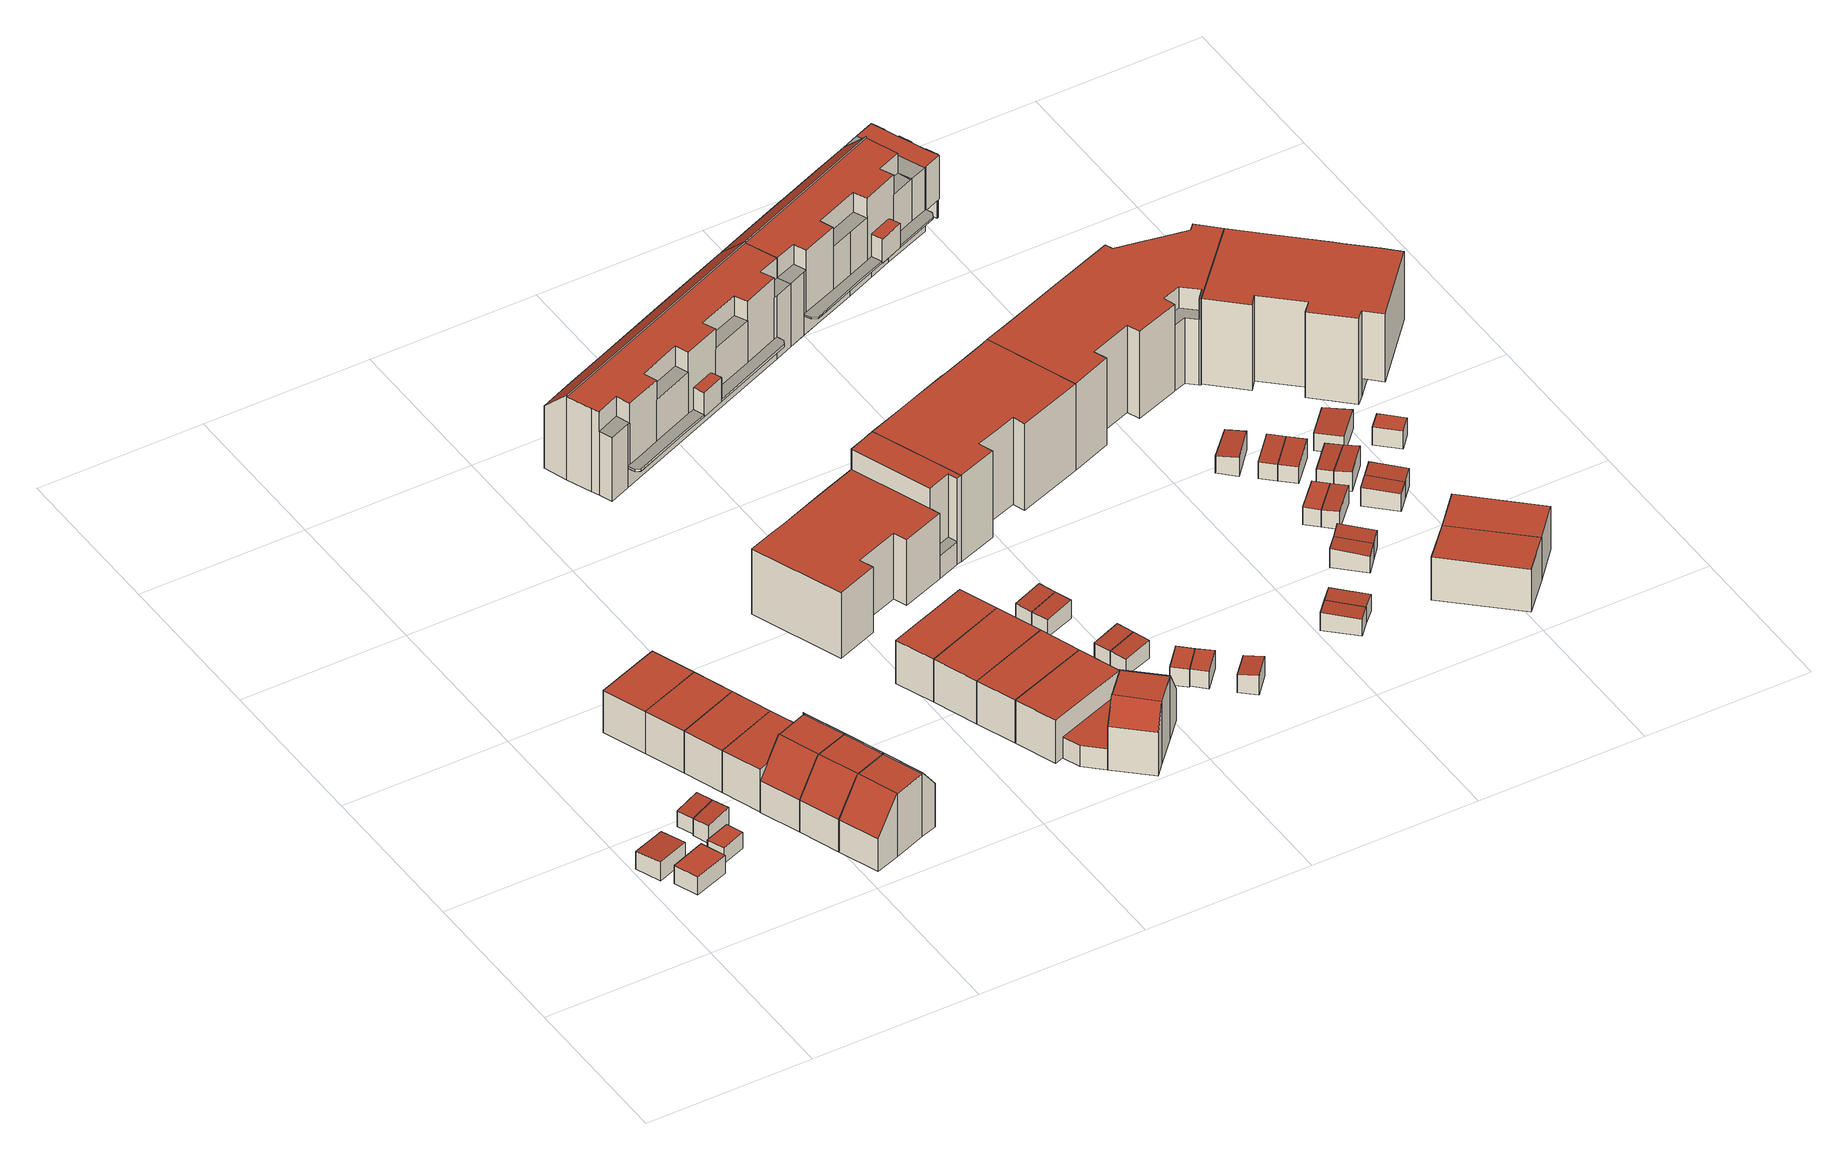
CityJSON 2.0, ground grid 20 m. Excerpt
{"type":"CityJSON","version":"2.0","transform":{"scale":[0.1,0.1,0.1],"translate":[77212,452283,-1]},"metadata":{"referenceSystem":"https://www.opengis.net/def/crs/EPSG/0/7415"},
"CityObjects":{
"building1":{"type":"Building","attributes":{"Volume":31.63,"Dakoppervlakte":13.37,"Muuroppervlakte":34.83,"Vloeroppervlakte":13.35,"hoogte_Z_max_in_m_NAP":2.66,"GEB_DOEL":"onbekend","dateOfConstruction":"1982-01-01","measuredHeight":2.45},"geometry":[{"type":"Solid","lod":"2","boundaries":[[[[0,1,2,3]],[[4,5,6,7]],[[2,1,7,6]],[[7,1,0,4]],[[3,5,4,0]],[[3,2,6,5]]]],"semantics":{"surfaces":[{"type":"GroundSurface"},{"type":"RoofSurface"},{"type":"WallSurface"}],"values":[[0,1,2,2,2,2]]}}]},
"building2":{"type":"Building","attributes":{"Volume":32.2,"Dakoppervlakte":13.47,"Muuroppervlakte":35.77,"Vloeroppervlakte":13.46,"hoogte_Z_max_in_m_NAP":2.55,"GEB_DOEL":"onbekend","dateOfConstruction":"1982-01-01","measuredHeight":2.43},"geometry":[{"type":"Solid","lod":"2","boundaries":[[[[8,9,10,11]],[[12,13,14,15]],[[8,11,13,12]],[[11,10,14,13]],[[9,15,14,10]],[[9,8,12,15]]]],"semantics":{"surfaces":[{"type":"GroundSurface"},{"type":"RoofSurface"},{"type":"WallSurface"}],"values":[[0,1,2,2,2,2]]}}]},
"building3":{"type":"Building","attributes":{"Volume":14.72,"Dakoppervlakte":6.83,"Muuroppervlakte":22.95,"Vloeroppervlakte":6.83,"hoogte_Z_max_in_m_NAP":2.33,"GEB_DOEL":"onbekend","dateOfConstruction":"1982-01-01","measuredHeight":2.16},"geometry":[{"type":"Solid","lod":"2","boundaries":[[[[16,17,18,19]],[[20,21,22,23]],[[18,17,20,23]],[[17,16,21,20]],[[19,22,21,16]],[[18,23,22,19]]]],"semantics":{"surfaces":[{"type":"GroundSurface"},{"type":"RoofSurface"},{"type":"WallSurface"}],"values":[[0,1,2,2,2,2]]}}]},
"building4":{"type":"Building","attributes":{"Volume":15.71,"Dakoppervlakte":6.83,"Muuroppervlakte":24.74,"Vloeroppervlakte":6.81,"hoogte_Z_max_in_m_NAP":2.68,"GEB_DOEL":"onbekend","dateOfConstruction":"1982-01-01","measuredHeight":2.43},"geometry":[{"type":"Solid","lod":"2","boundaries":[[[[24,25,26,27]],[[28,29,30,31]],[[25,28,31,26]],[[29,28,25,24]],[[27,30,29,24]],[[27,26,31,30]]]],"semantics":{"surfaces":[{"type":"GroundSurface"},{"type":"RoofSurface"},{"type":"WallSurface"}],"values":[[0,1,2,2,2,2]]}}]},
"building5":{"type":"Building","attributes":{"Volume":16.59,"Dakoppervlakte":6.83,"Muuroppervlakte":26.12,"Vloeroppervlakte":6.81,"hoogte_Z_max_in_m_NAP":2.68,"GEB_DOEL":"onbekend","dateOfConstruction":"1982-01-01","measuredHeight":2.56},"geometry":[{"type":"Solid","lod":"2","boundaries":[[[[32,33,34,35]],[[31,36,37,28]],[[32,35,36,31]],[[35,34,37,36]],[[37,34,33,28]],[[33,32,31,28]]]],"semantics":{"surfaces":[{"type":"GroundSurface"},{"type":"RoofSurface"},{"type":"WallSurface"}],"values":[[0,1,2,2,2,2]]}}]},
"building6":{"type":"Building","attributes":{"Volume":247.43,"Dakoppervlakte":43.84,"Muuroppervlakte":152.41,"Vloeroppervlakte":43.84,"hoogte_Z_max_in_m_NAP":5.82,"GEB_DOEL":"woonfunctie","dateOfConstruction":"1982-01-01","measuredHeight":5.64},"geometry":[{"type":"Solid","lod":"2","boundaries":[[[[38,39,40,41]],[[42,43,44,45]],[[39,42,45,40]],[[39,38,43,42]],[[41,44,43,38]],[[40,45,44,41]]]],"semantics":{"surfaces":[{"type":"GroundSurface"},{"type":"RoofSurface"},{"type":"WallSurface"}],"values":[[0,1,2,2,2,2]]}}]},
"building7":{"type":"Building","attributes":{"Volume":228.91,"Dakoppervlakte":40.61,"Muuroppervlakte":147.71,"Vloeroppervlakte":40.61,"hoogte_Z_max_in_m_NAP":5.82,"GEB_DOEL":"woonfunctie","dateOfConstruction":"1982-01-01","measuredHeight":5.64},"geometry":[{"type":"Solid","lod":"2","boundaries":[[[[41,46,47,38]],[[44,43,48,49]],[[47,46,49,48]],[[41,44,49,46]],[[38,43,44,41]],[[38,47,48,43]]]],"semantics":{"surfaces":[{"type":"GroundSurface"},{"type":"RoofSurface"},{"type":"WallSurface"}],"values":[[0,1,2,2,2,2]]}}]},
"building8":{"type":"Building","attributes":{"Volume":226.56,"Dakoppervlakte":40.42,"Muuroppervlakte":146.6,"Vloeroppervlakte":40.42,"hoogte_Z_max_in_m_NAP":5.82,"GEB_DOEL":"woonfunctie","dateOfConstruction":"1982-01-01","measuredHeight":5.61},"geometry":[{"type":"Solid","lod":"2","boundaries":[[[[50,51,47,46]],[[48,52,53,49]],[[51,50,53,52]],[[50,46,49,53]],[[47,48,49,46]],[[47,51,52,48]]]],"semantics":{"surfaces":[{"type":"GroundSurface"},{"type":"RoofSurface"},{"type":"WallSurface"}],"values":[[0,1,2,2,2,2]]}}]},
"building9":{"type":"Building","attributes":{"Volume":226.23,"Dakoppervlakte":40.38,"Muuroppervlakte":150.12,"Vloeroppervlakte":40.35,"hoogte_Z_max_in_m_NAP":8.56,"GEB_DOEL":"woonfunctie","dateOfConstruction":"1982-01-01","measuredHeight":8.34},"geometry":[{"type":"Solid","lod":"2","boundaries":[[[[54,51,50,55,56,57]],[[58,53,52,59,60,61]],[[62,63,64,65]],[[50,53,58,55]],[[51,52,53,50]],[[52,51,54,59]],[[54,57,60,59]],[[57,56,63,62,60]],[[64,63,56,55,58]],[[65,64,58,61]],[[62,65,61,60]]]],"semantics":{"surfaces":[{"type":"GroundSurface"},{"type":"RoofSurface"},{"type":"WallSurface"}],"values":[[0,1,1,2,2,2,2,2,2,2,2]]}}]},
"building10":{"type":"Building","attributes":{"Volume":351.47,"Dakoppervlakte":65.73,"Muuroppervlakte":189.25,"Vloeroppervlakte":47.84,"hoogte_Z_max_in_m_NAP":8.57,"GEB_DOEL":"woonfunctie","dateOfConstruction":"1982-01-01","measuredHeight":8.42},"geometry":[{"type":"Solid","lod":"2","boundaries":[[[[66,67,68,69,70,71,72,73,74]],[[75,76,77,78]],[[79,80,63,62,81]],[[82,83,84,85]],[[73,72,78,77]],[[63,80,66,74]],[[77,62,63,74,73]],[[68,67,79,81,76]],[[66,80,79,67]],[[62,77,76,81]],[[72,71,82,85,78]],[[83,82,71,70]],[[75,84,83,70,69]],[[85,84,75,78]],[[69,68,76,75]]]],"semantics":{"surfaces":[{"type":"GroundSurface"},{"type":"RoofSurface"},{"type":"WallSurface"}],"values":[[0,1,1,1,2,2,2,2,2,2,2,2,2,2,2]]}}]},
"building11":{"type":"Building","attributes":{"Volume":351.18,"Dakoppervlakte":65.54,"Muuroppervlakte":189.79,"Vloeroppervlakte":47.67,"hoogte_Z_max_in_m_NAP":8.57,"GEB_DOEL":"woonfunctie","dateOfConstruction":"1982-01-01","measuredHeight":8.45},"geometry":[{"type":"Solid","lod":"2","boundaries":[[[[86,87,70,69,68,67,88,89]],[[76,75,90,91]],[[92,93,79,81]],[[94,95,84,83]],[[68,69,75,76]],[[89,88,93,92,91]],[[79,93,88,67]],[[68,76,81,79,67]],[[81,76,91,92]],[[83,70,87,94]],[[90,95,94,87,86]],[[83,84,75,69,70]],[[95,90,75,84]],[[89,91,90,86]]]],"semantics":{"surfaces":[{"type":"GroundSurface"},{"type":"RoofSurface"},{"type":"WallSurface"}],"values":[[0,1,1,1,2,2,2,2,2,2,2,2,2,2]]}}]},
"building12":{"type":"Building","attributes":{"Volume":351.15,"Dakoppervlakte":65.65,"Muuroppervlakte":189.5,"Vloeroppervlakte":47.75,"hoogte_Z_max_in_m_NAP":8.57,"GEB_DOEL":"woonfunctie","dateOfConstruction":"1982-01-01","measuredHeight":8.44},"geometry":[{"type":"Solid","lod":"2","boundaries":[[[[88,96,97,98,99,87,86,89]],[[100,101,91,90]],[[92,102,103,93]],[[95,94,104,105]],[[89,86,90,91]],[[103,96,88,93]],[[91,92,93,88,89]],[[97,96,103,102,101]],[[92,91,101,102]],[[86,87,94,95,90]],[[94,87,99,104]],[[100,105,104,99,98]],[[105,100,90,95]],[[98,97,101,100]]]],"semantics":{"surfaces":[{"type":"GroundSurface"},{"type":"RoofSurface"},{"type":"WallSurface"}],"values":[[0,1,1,1,2,2,2,2,2,2,2,2,2,2]]}}]},
"building13":{"type":"Building","attributes":{"Volume":292.77,"Dakoppervlakte":51.63,"Muuroppervlakte":174.81,"Vloeroppervlakte":51.63,"hoogte_Z_max_in_m_NAP":5.79,"GEB_DOEL":"woonfunctie","dateOfConstruction":"1982-01-01","measuredHeight":5.67},"geometry":[{"type":"Solid","lod":"2","boundaries":[[[[106,107,108,109]],[[110,111,112,113]],[[106,109,110,113]],[[109,108,111,110]],[[107,112,111,108]],[[107,106,113,112]]]],"semantics":{"surfaces":[{"type":"GroundSurface"},{"type":"RoofSurface"},{"type":"WallSurface"}],"values":[[0,1,2,2,2,2]]}}]},
"building14":{"type":"Building","attributes":{"Volume":335.26,"Dakoppervlakte":59.3,"Muuroppervlakte":182.62,"Vloeroppervlakte":59.3,"hoogte_Z_max_in_m_NAP":5.79,"GEB_DOEL":"woonfunctie","dateOfConstruction":"1982-01-01","measuredHeight":5.65},"geometry":[{"type":"Solid","lod":"2","boundaries":[[[[107,114,115,108]],[[111,116,117,112]],[[115,114,117,116]],[[114,107,112,117]],[[111,112,107,108]],[[108,115,116,111]]]],"semantics":{"surfaces":[{"type":"GroundSurface"},{"type":"RoofSurface"},{"type":"WallSurface"}],"values":[[0,1,2,2,2,2]]}}]},
"building15":{"type":"Building","attributes":{"Volume":301.52,"Dakoppervlakte":53.34,"Muuroppervlakte":176.07,"Vloeroppervlakte":53.34,"hoogte_Z_max_in_m_NAP":5.79,"GEB_DOEL":"woonfunctie","dateOfConstruction":"1982-01-01","measuredHeight":5.65},"geometry":[{"type":"Solid","lod":"2","boundaries":[[[[114,118,119,115]],[[120,117,116,121]],[[119,118,120,121]],[[114,117,120,118]],[[115,116,117,114]],[[115,119,121,116]]]],"semantics":{"surfaces":[{"type":"GroundSurface"},{"type":"RoofSurface"},{"type":"WallSurface"}],"values":[[0,1,2,2,2,2]]}}]},
"building16":{"type":"Building","attributes":{"Volume":394.07,"Dakoppervlakte":82.48,"Muuroppervlakte":196.59,"Vloeroppervlakte":82.48,"hoogte_Z_max_in_m_NAP":5.79,"GEB_DOEL":"woonfunctie","dateOfConstruction":"1982-01-01","measuredHeight":5.7},"geometry":[{"type":"Solid","lod":"2","boundaries":[[[[122,119,118,123,124,125,126,127]],[[121,128,129,130,120]],[[131,132,133,134,135]],[[123,118,120,130,135]],[[121,120,118,119]],[[121,119,122,128]],[[126,125,133,132]],[[125,124,134,133]],[[124,123,135,134]],[[131,127,126,132]],[[128,122,127,131,135,130,129]]]],"semantics":{"surfaces":[{"type":"GroundSurface"},{"type":"RoofSurface"},{"type":"WallSurface"}],"values":[[0,1,1,2,2,2,2,2,2,2,2]]}}]},
"building17":{"type":"Building","attributes":{"Volume":2017.09,"Dakoppervlakte":225.16,"Muuroppervlakte":678.48,"Vloeroppervlakte":228.87,"hoogte_Z_max_in_m_NAP":11.55,"GEB_DOEL":"woonfunctie","dateOfConstruction":"1982-01-01","measuredHeight":11.42},"geometry":[{"type":"Solid","lod":"2","boundaries":[[[[136,137,138,139,140,141,142,143,144,145,146,147,148,149,150,151,152,153]],[[154,155,156,157]],[[158,159,160,161,162,163,164,165,166,167,168,169,170]],[[171,172,173,174]],[[175,176,177,178,179,180,181]],[[163,144,143,154,164]],[[167,166,138,137,171]],[[152,151,169,168,174]],[[151,150,170,169]],[[150,149,158,170]],[[149,148,159,158]],[[144,163,162,145]],[[136,153,173,172]],[[152,174,173,153]],[[171,137,136,172]],[[174,168,167,171]],[[179,141,140,180]],[[140,139,181,180]],[[175,181,139,138,166]],[[142,141,179,178,155]],[[142,155,154,143]],[[157,156,177,176,165]],[[177,156,155,178]],[[154,157,165,164]],[[175,166,165,176]],[[148,147,160,159]],[[160,147,146,145,162,161]]]],"semantics":{"surfaces":[{"type":"GroundSurface"},{"type":"OuterFloorSurface"},{"type":"RoofSurface"},{"type":"WallSurface"}],"values":[[0,1,2,2,2,3,3,3,3,3,3,3,3,3,3,3,3,3,3,3,3,3,3,3,3,3,3]]}}]},
"building18":{"type":"Building","attributes":{"Volume":357.19,"Dakoppervlakte":66.22,"Muuroppervlakte":190.24,"Vloeroppervlakte":48.38,"hoogte_Z_max_in_m_NAP":8.55,"GEB_DOEL":"woonfunctie","dateOfConstruction":"1982-01-01","measuredHeight":8.44},"geometry":[{"type":"Solid","lod":"2","boundaries":[[[[182,124,183,184,185,186,125,187]],[[188,189,190,191]],[[192,193,194,195]],[[196,197,198,199]],[[188,191,182,187]],[[187,125,193,192,188]],[[186,194,193,125]],[[195,194,186,185,189]],[[192,195,189,188]],[[184,183,197,196,190]],[[183,124,198,197]],[[199,198,124,182,191]],[[199,191,190,196]],[[189,185,184,190]]]],"semantics":{"surfaces":[{"type":"GroundSurface"},{"type":"RoofSurface"},{"type":"WallSurface"}],"values":[[0,1,1,1,2,2,2,2,2,2,2,2,2,2]]}}]},
"building19":{"type":"Building","attributes":{"Volume":2831.9,"Dakoppervlakte":284.92,"Muuroppervlakte":814.94,"Vloeroppervlakte":272.61,"hoogte_Z_max_in_m_NAP":11.44,"GEB_DOEL":"woonfunctie","dateOfConstruction":"1982-01-01","measuredHeight":11.22},"geometry":[{"type":"MultiSurface","lod":"2","boundaries":[[[200,201,202,203,204,205,206,207,208]],[[209,210,211,212,213,214,215,216]],[[217,218,219,220,221]],[[222,223,224,225]],[[226,227,228,229,230,231,232,233,234,235]],[[236,237,238,239,240]],[[241,242,243,244]],[[245,246,247,248,249,250,251,252,253,254,255,256,257,258,259,260,261]],[[262,263,264,265,266,267,268]],[[269,270,271,272,273,274,275,276,277,278,279,280]],[[281,282,283,284]],[[285,256,255,286]],[[257,256,285,208,240]],[[253,221,287,203,254]],[[216,274,273,209]],[[209,273,272,210]],[[210,272,271,211]],[[220,204,287,221]],[[219,211,271,205,204,220]],[[219,218,212,211]],[[222,214,213,223]],[[228,277,276,275,230,229]],[[226,279,278,227]],[[277,228,227,278]],[[282,231,230,283]],[[208,207,236,240]],[[207,206,279,226,237,236]],[[226,235,238,237]],[[232,242,241,233]],[[284,216,215,281]],[[257,240,239,258]],[[258,239,238,259]],[[259,238,235,234,233,241,260]],[[260,241,244,261]],[[261,244,243,245]],[[245,243,242,246]],[[231,282,281,215,214,222,247,246,242,232]],[[247,222,225,248]],[[249,248,225,224]],[[249,224,223,250]],[[251,250,223,213,212,218]],[[217,252,251,218]],[[221,253,252,217]],[[266,265,254,203,202]],[[201,262,268,267,266,202,288,289]],[[201,200,263,262]],[[255,264,263,200,286]],[[265,264,255,254]],[[283,230,275,274,216,284]],[[205,271,270,269,280,279,206]]],"semantics":{"surfaces":[{"type":"GroundSurface"},{"type":"OuterFloorSurface"},{"type":"RoofSurface"},{"type":"OuterCeilingSurface"},{"type":"WallSurface"}],"values":[0,1,1,1,1,1,1,2,2,3,2,4,4,4,4,4,4,4,4,4,4,4,4,4,4,4,4,4,4,4,4,4,4,4,4,4,4,4,4,4,4,4,4,4,4,4,4,4,4,4]}}]},
"building20":{"type":"Building","attributes":{"Volume":18.93,"Dakoppervlakte":8.11,"Muuroppervlakte":27.91,"Vloeroppervlakte":8.1,"hoogte_Z_max_in_m_NAP":2.42,"GEB_DOEL":"onbekend","dateOfConstruction":"1982-01-01","measuredHeight":2.43},"geometry":[{"type":"Solid","lod":"2","boundaries":[[[[290,291,292,293]],[[294,295,296,297]],[[294,297,290,293]],[[293,292,295,294]],[[295,292,291,296]],[[296,291,290,297]]]],"semantics":{"surfaces":[{"type":"GroundSurface"},{"type":"RoofSurface"},{"type":"WallSurface"}],"values":[[0,1,2,2,2,2]]}}]},
"building21":{"type":"Building","attributes":{"Volume":19,"Dakoppervlakte":8.11,"Muuroppervlakte":28.01,"Vloeroppervlakte":8.1,"hoogte_Z_max_in_m_NAP":2.42,"GEB_DOEL":"onbekend","dateOfConstruction":"1982-01-01","measuredHeight":2.44},"geometry":[{"type":"Solid","lod":"2","boundaries":[[[[290,293,298,299]],[[297,300,301,294]],[[297,290,299,300]],[[299,298,301,300]],[[301,298,293,294]],[[293,290,297,294]]]],"semantics":{"surfaces":[{"type":"GroundSurface"},{"type":"RoofSurface"},{"type":"WallSurface"}],"values":[[0,1,2,2,2,2]]}}]},
"building22":{"type":"Building","attributes":{"Volume":18.31,"Dakoppervlakte":7.82,"Muuroppervlakte":27.23,"Vloeroppervlakte":7.81,"hoogte_Z_max_in_m_NAP":2.43,"GEB_DOEL":"onbekend","dateOfConstruction":"1982-01-01","measuredHeight":2.44},"geometry":[{"type":"Solid","lod":"2","boundaries":[[[[302,303,304,305]],[[306,307,308,309]],[[304,303,308,307]],[[308,303,302,309]],[[305,306,309,302]],[[305,304,307,306]]]],"semantics":{"surfaces":[{"type":"GroundSurface"},{"type":"RoofSurface"},{"type":"WallSurface"}],"values":[[0,1,2,2,2,2]]}}]},
"building23":{"type":"Building","attributes":{"Volume":18.31,"Dakoppervlakte":7.81,"Muuroppervlakte":27.23,"Vloeroppervlakte":7.81,"hoogte_Z_max_in_m_NAP":2.42,"GEB_DOEL":"onbekend","dateOfConstruction":"1982-01-01","measuredHeight":2.44},"geometry":[{"type":"Solid","lod":"2","boundaries":[[[[310,304,303,311]],[[307,312,313,308]],[[307,308,303,304]],[[304,310,312,307]],[[311,313,312,310]],[[313,311,303,308]]]],"semantics":{"surfaces":[{"type":"GroundSurface"},{"type":"RoofSurface"},{"type":"WallSurface"}],"values":[[0,1,2,2,2,2]]}}]},
"building24":{"type":"Building","attributes":{"Volume":16.1,"Dakoppervlakte":6.72,"Muuroppervlakte":25.51,"Vloeroppervlakte":6.72,"hoogte_Z_max_in_m_NAP":2.43,"GEB_DOEL":"onbekend","dateOfConstruction":"1982-01-01","measuredHeight":2.48},"geometry":[{"type":"Solid","lod":"2","boundaries":[[[[314,315,316,317,318]],[[319,320,321,322,323]],[[315,314,322,321]],[[314,318,323,322]],[[320,319,323,318,317,316]],[[320,316,315,321]]]],"semantics":{"surfaces":[{"type":"GroundSurface"},{"type":"RoofSurface"},{"type":"WallSurface"}],"values":[[0,1,2,2,2,2]]}}]},
"building25":{"type":"Building","attributes":{"Volume":16,"Dakoppervlakte":6.72,"Muuroppervlakte":25.34,"Vloeroppervlakte":6.72,"hoogte_Z_max_in_m_NAP":2.43,"GEB_DOEL":"onbekend","dateOfConstruction":"1982-01-01","measuredHeight":2.46},"geometry":[{"type":"Solid","lod":"2","boundaries":[[[[324,325,326,327]],[[321,320,328,329]],[[327,320,321,324]],[[328,320,327,326]],[[328,326,325,329]],[[325,324,321,329]]]],"semantics":{"surfaces":[{"type":"GroundSurface"},{"type":"RoofSurface"},{"type":"WallSurface"}],"values":[[0,1,2,2,2,2]]}}]},
"building26":{"type":"Building","attributes":{"Volume":17.63,"Dakoppervlakte":7.2,"Muuroppervlakte":26.61,"Vloeroppervlakte":7.18,"hoogte_Z_max_in_m_NAP":2.47,"GEB_DOEL":"onbekend","dateOfConstruction":"1982-01-01","measuredHeight":2.56},"geometry":[{"type":"Solid","lod":"2","boundaries":[[[[330,331,332,333]],[[334,335,336,337]],[[337,336,330,333]],[[334,337,333,332]],[[332,331,335,334]],[[330,336,335,331]]]],"semantics":{"surfaces":[{"type":"GroundSurface"},{"type":"RoofSurface"},{"type":"WallSurface"}],"values":[[0,1,2,2,2,2]]}}]},
"building27":{"type":"Building","attributes":{"Volume":2431.38,"Dakoppervlakte":217.39,"Muuroppervlakte":747.75,"Vloeroppervlakte":217.39,"hoogte_Z_max_in_m_NAP":11.55,"GEB_DOEL":"woonfunctie","dateOfConstruction":"1982-01-01","measuredHeight":11.5},"geometry":[{"type":"Solid","lod":"2","boundaries":[[[[338,339,340,341,342,343,344,345,346,347,348,349,350,351,352]],[[353,354,180,179,355,356,357,358,359,360,361,362,363]],[[364,365,366,367]],[[342,341,362,361]],[[341,340,363,362]],[[350,349,179,180]],[[349,348,355,179]],[[347,356,355,348]],[[358,345,344,359]],[[359,344,343,360]],[[361,360,343,342]],[[367,339,338,364]],[[338,352,365,364]],[[352,351,366,365]],[[363,340,339,367,366,354,353]],[[350,180,354,366,351]],[[347,346,345,358,357,356]]]],"semantics":{"surfaces":[{"type":"GroundSurface"},{"type":"RoofSurface"},{"type":"WallSurface"}],"values":[[0,1,1,2,2,2,2,2,2,2,2,2,2,2,2,2,2]]}}]},
"building28":{"type":"Building","attributes":{"Volume":21.17,"Dakoppervlakte":9.17,"Muuroppervlakte":29.91,"Vloeroppervlakte":9.16,"hoogte_Z_max_in_m_NAP":2.15,"GEB_DOEL":"onbekend","dateOfConstruction":"1982-01-01","measuredHeight":2.41},"geometry":[{"type":"Solid","lod":"2","boundaries":[[[[368,369,370,371]],[[372,373,374,375]],[[370,369,375,374]],[[369,368,372,375]],[[371,373,372,368]],[[371,370,374,373]]]],"semantics":{"surfaces":[{"type":"GroundSurface"},{"type":"RoofSurface"},{"type":"WallSurface"}],"values":[[0,1,2,2,2,2]]}}]},
"building29":{"type":"Building","attributes":{"Volume":21.33,"Dakoppervlakte":9.17,"Muuroppervlakte":30.15,"Vloeroppervlakte":9.16,"hoogte_Z_max_in_m_NAP":2.15,"GEB_DOEL":"onbekend","dateOfConstruction":"1982-01-01","measuredHeight":2.43},"geometry":[{"type":"Solid","lod":"2","boundaries":[[[[370,376,377,371]],[[373,378,379,374]],[[370,371,373,374]],[[373,371,377,378]],[[376,379,378,377]],[[376,370,374,379]]]],"semantics":{"surfaces":[{"type":"GroundSurface"},{"type":"RoofSurface"},{"type":"WallSurface"}],"values":[[0,1,2,2,2,2]]}}]},
"building30":{"type":"Building","attributes":{"Volume":2219.67,"Dakoppervlakte":216.2,"Muuroppervlakte":710.82,"Vloeroppervlakte":205.09,"hoogte_Z_max_in_m_NAP":11.44,"GEB_DOEL":"woonfunctie","dateOfConstruction":"1982-01-01","measuredHeight":11.27},"geometry":[{"type":"MultiSurface","lod":"2","boundaries":[[[380,381,382,383,384,385]],[[386,387,388,389,390,391]],[[392,393,394,395,396,397]],[[398,399,400,401,204,287,203,202,402,403,404]],[[405,406,407,408,409,410,411,412,413,414,415,416,417,418,419,420,421]],[[422,423,424,425,426,427,428]],[[416,415,429,430,431,432]],[[432,431,433,424,423]],[[434,221,220,435,436]],[[437,438,439,440,441,442,443,444,445,446]],[[447,448,449,450]],[[451,447,450]],[[452,453,454,455,456,457,458,459]],[[460,461,462,463,464]],[[465,466,467,468]],[[469,470,471,472]],[[469,472,473,474,468,467,475,476,477,478,479]],[[480,266,265,481,482,483,484,485]],[[486,487,488,489,490,254,253,491,492,493,494,495]],[[496,497,498,499,500]],[[474,473,501,502]],[[476,482,503,447,451,477]],[[465,468,405,387,386]],[[391,466,465,386]],[[391,390,419,467,466]],[[383,502,501,384]],[[383,382,406,474,502]],[[395,394,410,472,471]],[[470,469,413,397,396]],[[395,471,470,396]],[[476,475,418,417]],[[478,456,415,414,479]],[[221,287,204,220]],[[504,428,438,435,220,204]],[[438,428,427,439]],[[439,427,426,440]],[[440,426,425,424,442,441]],[[454,453,431,430]],[[454,430,429,455]],[[456,455,429,415]],[[203,287,221,253,254]],[[493,462,461,494]],[[495,494,461,460]],[[464,486,495,460]],[[453,452,497,496]],[[451,450,449,459,458]],[[488,487,449,448]],[[489,488,448,447]],[[446,462,493,492,436,437]],[[462,446,445,463]],[[464,463,445,444]],[[443,442,499,498]],[[498,497,452,459,449,487,486,464,444,443]],[[435,438,437,436]],[[434,491,253,221]],[[491,434,436,492]],[[458,457,477,451]],[[490,503,482,481]],[[254,490,481,265]],[[254,265,266,202,203]],[[202,266,483,482,398,404,403,402,505]],[[503,490,489,447]],[[457,456,478,477]],[[410,409,473,472]],[[469,479,414,413]],[[467,419,418,475]],[[405,468,474,406]],[[417,416,400,399]],[[413,412,392,397]],[[393,392,412,411]],[[410,394,393,411]],[[409,408,380,385]],[[408,407,381,380]],[[406,382,381,407]],[[405,421,388,387]],[[421,420,389,388]],[[419,390,389,420]],[[423,422,506,507]],[[504,506,422,428]],[[416,432,401,400]],[[432,423,507,401]],[[496,500,499,442,424,433,431,453]],[[473,409,385,384,501]],[[476,399,398,482]]],"semantics":{"surfaces":[{"type":"GroundSurface"},{"type":"OuterCeilingSurface"},{"type":"OuterFloorSurface"},{"type":"RoofSurface"},{"type":"WallSurface"}],"values":[0,0,0,0,1,1,1,1,2,2,2,2,2,2,3,3,3,3,3,3,3,2,4,4,4,4,4,4,4,4,4,4,4,4,4,4,4,4,4,4,4,4,4,4,4,4,4,4,4,4,4,4,4,4,4,4,4,4,4,4,4,4,4,4,4,4,4,4,4,4,4,4,4,4,4,4,4,4,4,4,4,4,4,4]}}]},
"building31":{"type":"Building","attributes":{"Volume":20.62,"Dakoppervlakte":8.94,"Muuroppervlakte":29.32,"Vloeroppervlakte":8.92,"hoogte_Z_max_in_m_NAP":2.18,"GEB_DOEL":"onbekend","dateOfConstruction":"1982-01-01","measuredHeight":2.44},"geometry":[{"type":"Solid","lod":"2","boundaries":[[[[508,509,510,511]],[[512,513,514,515]],[[508,511,513,512]],[[511,510,514,513]],[[514,510,509,515]],[[509,508,512,515]]]],"semantics":{"surfaces":[{"type":"GroundSurface"},{"type":"RoofSurface"},{"type":"WallSurface"}],"values":[[0,1,2,2,2,2]]}}]},
"building32":{"type":"Building","attributes":{"Volume":20.62,"Dakoppervlakte":8.93,"Muuroppervlakte":29.33,"Vloeroppervlakte":8.92,"hoogte_Z_max_in_m_NAP":2.18,"GEB_DOEL":"onbekend","dateOfConstruction":"1982-01-01","measuredHeight":2.44},"geometry":[{"type":"Solid","lod":"2","boundaries":[[[[508,516,517,509]],[[515,518,519,512]],[[508,509,515,512]],[[518,515,509,517]],[[516,519,518,517]],[[516,508,512,519]]]],"semantics":{"surfaces":[{"type":"GroundSurface"},{"type":"RoofSurface"},{"type":"WallSurface"}],"values":[[0,1,2,2,2,2]]}}]},
"building33":{"type":"Building","attributes":{"Volume":19.76,"Dakoppervlakte":8.62,"Muuroppervlakte":29.08,"Vloeroppervlakte":8.62,"hoogte_Z_max_in_m_NAP":2.14,"GEB_DOEL":"onbekend","dateOfConstruction":"1982-01-01","measuredHeight":2.33},"geometry":[{"type":"Solid","lod":"2","boundaries":[[[[520,521,522,523]],[[524,525,526,527]],[[525,524,520,523]],[[523,522,526,525]],[[527,526,522,521]],[[521,520,524,527]]]],"semantics":{"surfaces":[{"type":"GroundSurface"},{"type":"RoofSurface"},{"type":"WallSurface"}],"values":[[0,1,2,2,2,2]]}}]},
"building34":{"type":"Building","attributes":{"Volume":24.71,"Dakoppervlakte":10.41,"Muuroppervlakte":32,"Vloeroppervlakte":10.36,"hoogte_Z_max_in_m_NAP":2.45,"GEB_DOEL":"onbekend","dateOfConstruction":"1982-01-01","measuredHeight":2.5},"geometry":[{"type":"Solid","lod":"2","boundaries":[[[[528,529,530,531]],[[532,533,534,535]],[[528,531,533,532]],[[531,530,534,533]],[[529,535,534,530]],[[532,535,529,528]]]],"semantics":{"surfaces":[{"type":"GroundSurface"},{"type":"RoofSurface"},{"type":"WallSurface"}],"values":[[0,1,2,2,2,2]]}}]},
"building35":{"type":"Building","attributes":{"Volume":20.51,"Dakoppervlakte":8.62,"Muuroppervlakte":30.2,"Vloeroppervlakte":8.62,"hoogte_Z_max_in_m_NAP":2.21,"GEB_DOEL":"onbekend","dateOfConstruction":"1982-01-01","measuredHeight":2.42},"geometry":[{"type":"Solid","lod":"2","boundaries":[[[[520,523,536,537]],[[538,539,525,524]],[[520,537,538,524]],[[538,537,536,539]],[[539,536,523,525]],[[523,520,524,525]]]],"semantics":{"surfaces":[{"type":"GroundSurface"},{"type":"RoofSurface"},{"type":"WallSurface"}],"values":[[0,1,2,2,2,2]]}}]},
"building36":{"type":"Building","attributes":{"Volume":3241.99,"Dakoppervlakte":282.53,"Muuroppervlakte":938.2,"Vloeroppervlakte":288.33,"hoogte_Z_max_in_m_NAP":11.55,"GEB_DOEL":"woonfunctie","dateOfConstruction":"1982-01-01","measuredHeight":11.54},"geometry":[{"type":"Solid","lod":"2","boundaries":[[[[540,541,542,543,544,545,343,342,546,547,548,549,550,551,552,553,554,555,556,557,558,559,560,561]],[[562,563,564,565,566,567]],[[568,569,570,571,572,573,574,361,360,575,576,577,578,579,580,581,582,583,584,585,586,587,588,589]],[[590,591,592,593]],[[361,342,343,360]],[[360,343,545,575]],[[544,576,575,545]],[[544,543,577,576]],[[543,542,578,577]],[[580,579,578,542,541,540,563]],[[585,584,565,560,559]],[[585,559,558,586]],[[587,586,558,557]],[[589,588,556,555]],[[555,554,568,589]],[[554,553,569,568]],[[552,570,569,553]],[[552,551,571,570]],[[572,571,551,550,591]],[[573,590,547,546,574]],[[361,574,546,342]],[[540,561,564,563]],[[560,565,564,561]],[[562,581,580,563]],[[581,562,567,582]],[[583,582,567,566]],[[583,566,565,584]],[[591,550,549,592]],[[593,592,549,548]],[[548,547,590,593]],[[572,591,590,573]],[[557,556,588,587]]]],"semantics":{"surfaces":[{"type":"GroundSurface"},{"type":"OuterFloorSurface"},{"type":"RoofSurface"},{"type":"WallSurface"}],"values":[[0,1,2,2,3,3,3,3,3,3,3,3,3,3,3,3,3,3,3,3,3,3,3,3,3,3,3,3,3,3,3,3]]}}]},
"building37":{"type":"Building","attributes":{"Volume":21.17,"Dakoppervlakte":9.14,"Muuroppervlakte":29.74,"Vloeroppervlakte":9.12,"hoogte_Z_max_in_m_NAP":2.37,"GEB_DOEL":"onbekend","dateOfConstruction":"1982-01-01","measuredHeight":2.46},"geometry":[{"type":"Solid","lod":"2","boundaries":[[[[594,595,596,597]],[[598,599,600,601]],[[597,596,601,600]],[[596,595,598,601]],[[598,595,594,599]],[[600,599,594,597]]]],"semantics":{"surfaces":[{"type":"GroundSurface"},{"type":"RoofSurface"},{"type":"WallSurface"}],"values":[[0,1,2,2,2,2]]}}]},
"building38":{"type":"Building","attributes":{"Volume":306.92,"Dakoppervlakte":54.48,"Muuroppervlakte":176.25,"Vloeroppervlakte":54.48,"hoogte_Z_max_in_m_NAP":5.36,"GEB_DOEL":"woonfunctie","dateOfConstruction":"1982-01-01","measuredHeight":5.63},"geometry":[{"type":"Solid","lod":"2","boundaries":[[[[602,603,604,605]],[[606,607,608,609]],[[607,606,602,605]],[[605,604,608,607]],[[603,609,608,604]],[[603,602,606,609]]]],"semantics":{"surfaces":[{"type":"GroundSurface"},{"type":"RoofSurface"},{"type":"WallSurface"}],"values":[[0,1,2,2,2,2]]}}]},
"building39":{"type":"Building","attributes":{"Volume":21.22,"Dakoppervlakte":9.13,"Muuroppervlakte":29.82,"Vloeroppervlakte":9.11,"hoogte_Z_max_in_m_NAP":2.37,"GEB_DOEL":"onbekend","dateOfConstruction":"1982-01-01","measuredHeight":2.47},"geometry":[{"type":"Solid","lod":"2","boundaries":[[[[610,611,594,597]],[[599,612,613,600]],[[594,611,612,599]],[[613,612,611,610]],[[597,600,613,610]],[[594,599,600,597]]]],"semantics":{"surfaces":[{"type":"GroundSurface"},{"type":"RoofSurface"},{"type":"WallSurface"}],"values":[[0,1,2,2,2,2]]}}]},
"building40":{"type":"Building","attributes":{"Volume":19.12,"Dakoppervlakte":8.09,"Muuroppervlakte":29.24,"Vloeroppervlakte":8.07,"hoogte_Z_max_in_m_NAP":2.24,"GEB_DOEL":"onbekend","dateOfConstruction":"1982-01-01","measuredHeight":2.43},"geometry":[{"type":"Solid","lod":"2","boundaries":[[[[614,615,616,617]],[[618,619,620,621]],[[620,614,617,621]],[[617,616,618,621]],[[615,619,618,616]],[[615,614,620,619]]]],"semantics":{"surfaces":[{"type":"GroundSurface"},{"type":"RoofSurface"},{"type":"WallSurface"}],"values":[[0,1,2,2,2,2]]}}]},
"building41":{"type":"Building","attributes":{"Volume":21.64,"Dakoppervlakte":9,"Muuroppervlakte":30.63,"Vloeroppervlakte":8.99,"hoogte_Z_max_in_m_NAP":2.34,"GEB_DOEL":"onbekend","dateOfConstruction":"1982-01-01","measuredHeight":2.51},"geometry":[{"type":"Solid","lod":"2","boundaries":[[[[622,623,624,625]],[[626,627,628,629]],[[623,627,626,624]],[[623,622,628,627]],[[625,629,628,622]],[[629,625,624,626]]]],"semantics":{"surfaces":[{"type":"GroundSurface"},{"type":"RoofSurface"},{"type":"WallSurface"}],"values":[[0,1,2,2,2,2]]}}]},
"building42":{"type":"Building","attributes":{"Volume":19.93,"Dakoppervlakte":8.09,"Muuroppervlakte":30.48,"Vloeroppervlakte":8.07,"hoogte_Z_max_in_m_NAP":2.37,"GEB_DOEL":"onbekend","dateOfConstruction":"1982-01-01","measuredHeight":2.53},"geometry":[{"type":"Solid","lod":"2","boundaries":[[[[630,631,616,615]],[[632,633,619,618]],[[631,632,618,616]],[[633,632,631,630]],[[633,630,615,619]],[[615,616,618,619]]]],"semantics":{"surfaces":[{"type":"GroundSurface"},{"type":"RoofSurface"},{"type":"WallSurface"}],"values":[[0,1,2,2,2,2]]}}]},
"building43":{"type":"Building","attributes":{"Volume":303.29,"Dakoppervlakte":53.79,"Muuroppervlakte":175.6,"Vloeroppervlakte":53.79,"hoogte_Z_max_in_m_NAP":5.36,"GEB_DOEL":"woonfunctie","dateOfConstruction":"1982-01-01","measuredHeight":5.64},"geometry":[{"type":"Solid","lod":"2","boundaries":[[[[634,604,603,635]],[[608,636,637,609]],[[609,603,604,608]],[[604,634,636,608]],[[635,637,636,634]],[[635,603,609,637]]]],"semantics":{"surfaces":[{"type":"GroundSurface"},{"type":"RoofSurface"},{"type":"WallSurface"}],"values":[[0,1,2,2,2,2]]}}]},
"building44":{"type":"Building","attributes":{"Volume":21.61,"Dakoppervlakte":9,"Muuroppervlakte":30.58,"Vloeroppervlakte":8.99,"hoogte_Z_max_in_m_NAP":2.34,"GEB_DOEL":"onbekend","dateOfConstruction":"1982-01-01","measuredHeight":2.51},"geometry":[{"type":"Solid","lod":"2","boundaries":[[[[638,624,623,639]],[[626,640,641,627]],[[623,624,626,627]],[[626,624,638,640]],[[639,641,640,638]],[[639,623,627,641]]]],"semantics":{"surfaces":[{"type":"GroundSurface"},{"type":"RoofSurface"},{"type":"WallSurface"}],"values":[[0,1,2,2,2,2]]}}]},
"building45":{"type":"Building","attributes":{"Volume":33.7,"Dakoppervlakte":14.15,"Muuroppervlakte":36.23,"Vloeroppervlakte":14.12,"hoogte_Z_max_in_m_NAP":2.36,"GEB_DOEL":"onbekend","dateOfConstruction":"1982-01-01","measuredHeight":2.49},"geometry":[{"type":"Solid","lod":"2","boundaries":[[[[642,643,644,645]],[[646,647,648,649]],[[644,649,648,645]],[[644,643,646,649]],[[642,647,646,643]],[[648,647,642,645]]]],"semantics":{"surfaces":[{"type":"GroundSurface"},{"type":"RoofSurface"},{"type":"WallSurface"}],"values":[[0,1,2,2,2,2]]}}]},
"building46":{"type":"Building","attributes":{"Volume":17,"Dakoppervlakte":7.29,"Muuroppervlakte":25.57,"Vloeroppervlakte":7.27,"hoogte_Z_max_in_m_NAP":2.33,"GEB_DOEL":"onbekend","dateOfConstruction":"1982-01-01","measuredHeight":2.42},"geometry":[{"type":"Solid","lod":"2","boundaries":[[[[650,651,652,653]],[[654,655,656,657]],[[657,656,650,653]],[[653,652,654,657]],[[652,651,655,654]],[[651,650,656,655]]]],"semantics":{"surfaces":[{"type":"GroundSurface"},{"type":"RoofSurface"},{"type":"WallSurface"}],"values":[[0,1,2,2,2,2]]}}]},
"building47":{"type":"Building","attributes":{"Volume":2330.94,"Dakoppervlakte":214.86,"Muuroppervlakte":729.61,"Vloeroppervlakte":189.83,"hoogte_Z_max_in_m_NAP":11.55,"GEB_DOEL":"woonfunctie","dateOfConstruction":"1982-01-01","measuredHeight":11.45},"geometry":[{"type":"Solid","lod":"2","boundaries":[[[[658,659,660,661,662,663,664,665,666,667,668,669,670,671]],[[672,673,674,675]],[[586,585,676,677,678,679,680,681,682,683,684,685,686,687]],[[688,689,690,691]],[[672,675,682,681]],[[682,675,674,683]],[[674,673,684,683]],[[664,685,684,673,665]],[[687,690,660,659,586]],[[658,585,586,659]],[[658,671,676,585]],[[676,671,670,677]],[[670,669,678,677]],[[678,669,668,679]],[[668,667,680,679]],[[681,680,667,666,672]],[[691,663,662,688]],[[661,689,688,662]],[[690,689,661,660]],[[687,686,691,690]],[[673,672,666,665]],[[664,663,691,686,685]]]],"semantics":{"surfaces":[{"type":"GroundSurface"},{"type":"OuterCeilingSurface"},{"type":"RoofSurface"},{"type":"WallSurface"}],"values":[[0,1,2,2,3,3,3,3,3,3,3,3,3,3,3,3,3,3,3,3,3,3]]}}]}
},
"vertices":[
[14,121,12],[2,151,12],[41,165,12],[52,135,12],[14,121,37],[52,135,37],[41,165,35],[2,151,35],
[24,111,11],[66,127,11],[77,98,11],[35,83,11],[24,111,35],[35,83,35],[77,98,35],[66,127,35],
[84,111,12],[76,131,12],[106,142,12],[113,122,12],[76,131,33],[84,111,33],[113,122,33],[106,142,33],
[104,198,13],[111,179,13],[81,167,13],[73,186,13],[111,179,37],[104,198,37],[73,186,34],[81,167,34],
[81,167,11],[111,179,11],[119,160,11],[88,148,11],[88,148,34],[119,160,37],
[107,305,12],[88,356,12],[164,384,12],[183,333,12],[88,356,68],[107,305,68],[183,333,68],[164,384,68],
[200,286,12],[125,257,12],[125,257,68],[200,286,68],
[217,239,12],[142,210,12],[142,210,68],[217,239,68],
[159,163,12],[234,193,12],[234,192,12],[227,189,12],[234,193,68],[159,163,68],[227,189,68],[227,190,68],[227,189,96],[234,192,85],[234,193,85],[227,190,96],
[246,196,11],[264,147,11],[246,140,11],[206,126,11],[177,115,11],[159,163,11],[188,174,11],[227,189,11],[234,192,11],[206,126,94],[246,140,94],[227,189,94],[188,174,94],[264,147,69],[246,196,69],[246,140,96],[159,163,54],[177,115,54],[206,126,95],[188,174,95],
[224,78,11],[195,67,11],[282,99,11],[263,92,11],[224,78,94],[263,92,94],[263,92,96],[282,99,69],[195,67,54],[224,78,95],
[300,50,11],[281,44,11],[242,29,11],[213,19,11],[242,29,94],[281,44,94],[281,44,96],[300,50,69],[213,19,54],[242,29,95],
[485,305,11],[502,260,11],[404,223,11],[386,269,11],[386,269,68],[404,223,68],[502,260,68],[485,305,68],
[522,206,11],[423,170,11],[423,170,68],[522,206,68],
[539,158,11],[441,123,11],[539,158,68],[441,123,68],
[459,73,11],[557,108,11],[562,104,11],[499,36,11],[478,56,11],[470,77,11],[459,73,68],[470,77,68],[557,108,68],[470,77,39],[478,56,39],[499,36,39],[562,104,39],[557,108,39],
[423,493,11],[428,481,11],[472,497,11],[492,505,11],[505,510,11],[546,402,11],[540,400,11],[512,389,11],[461,370,11],[455,386,11],[430,377,11],[403,367,11],[409,351,11],[359,332,11],[318,441,11],[351,453,11],[366,458,11],[362,470,11],[512,389,41],[540,400,41],[536,411,41],[508,401,41],[359,332,98],[409,351,98],[403,367,98],[430,377,98],[455,386,98],[461,370,98],[512,389,98],[508,401,98],[472,497,98],[428,481,98],[366,458,98],[351,453,98],[318,441,98],[428,481,42],[423,493,42],[362,470,42],[366,458,42],[472,497,125],[508,401,125],[536,411,125],[540,400,125],[546,402,125],[505,510,125],[492,505,125],
[541,81,11],[601,68,11],[580,46,11],[551,15,11],[538,1,11],[513,51,11],[513,51,94],[551,15,94],[580,46,94],[541,81,94],[513,51,95],[499,36,69],[538,1,69],[551,15,95],[580,46,95],[601,68,53],[562,104,53],[541,81,95],
[258,752,12],[301,770,12],[542,869,12],[554,841,12],[576,787,12],[554,778,12],[315,680,12],[290,670,12],[284,686,12],[554,764,41],[557,770,41],[554,778,41],[550,777,41],[507,759,41],[456,738,41],[448,735,41],[453,722,41],[543,793,96],[550,777,96],[554,778,96],[576,787,96],[569,803,96],[456,738,96],[507,759,96],[500,774,96],[449,754,96],[315,680,41],[318,672,41],[324,669,41],[392,697,41],[425,710,41],[420,723,41],[412,720,41],[361,699,41],[335,688,41],[318,681,41],[290,670,96],[315,680,96],[318,681,96],[312,698,96],[284,686,96],[361,699,96],[412,720,96],[406,736,96],[355,715,96],[406,736,122],[412,720,122],[456,738,122],[449,754,122],[500,774,122],[507,759,122],[550,777,122],[543,793,122],[569,803,122],[554,841,122],[268,724,122],[280,695,122],[284,686,122],[312,698,122],[318,681,122],[361,699,122],[355,715,122],[301,770,95],[258,752,95],[268,724,124],[554,841,124],[542,869,95],[447,830,95],[353,791,95],[420,723,38],[448,735,38],[554,778,38],[557,770,38],[554,764,38],[453,722,38],[425,710,38],[392,697,38],[324,669,38],[318,672,38],[315,680,38],[335,688,38],[448,735,70],[420,723,70],[425,710,70],[453,722,70],[280,695,12],[268,724,12],[569,803,12],[447,830,12],[353,791,12],
[552,273,10],[545,293,10],[581,306,10],[588,286,10],[588,286,34],[581,306,34],[545,293,32],[552,273,32],
[595,266,10],[559,253,10],[559,253,32],[595,266,34],
[616,209,10],[623,189,10],[588,177,10],[581,197,10],[581,197,32],[588,177,32],[623,189,34],[616,209,34],
[595,157,10],[630,169,10],[595,157,32],[630,169,34],
[648,147,9],[663,133,9],[642,109,9],[640,110,9],[626,122,9],[640,110,33],[642,109,33],[663,133,34],[648,147,34],[626,122,33],
[663,133,10],[679,120,10],[657,95,10],[642,109,10],[657,95,33],[679,120,34],
[700,99,9],[717,84,9],[696,61,9],[679,76,9],[696,61,35],[717,84,35],[700,99,33],[679,76,33],
[606,560,10],[610,549,10],[620,552,10],[672,571,10],[683,576,10],[723,467,10],[645,439,10],[640,454,10],[615,445,10],[588,436,10],[594,419,10],[546,402,10],[505,510,10],[548,526,10],[544,538,10],[610,549,125],[548,526,125],[594,419,125],[588,436,125],[615,445,125],[640,454,125],[645,439,125],[723,467,125],[683,576,125],[672,571,125],[620,552,125],[606,560,42],[544,538,42],[548,526,42],[610,549,42],
[837,89,7],[805,119,7],[819,134,7],[851,104,7],[837,89,29],[851,104,29],[819,134,31],[805,119,31],
[833,149,7],[866,119,7],[866,119,29],[833,149,31],
[799,918,12],[793,932,12],[794,932,12],[795,933,12],[801,918,12],[800,918,12],[788,950,12],[787,950,12],[786,950,12],[781,963,12],[782,963,12],[782,964,12],[812,886,12],[806,900,12],[807,900,12],[808,901,12],[814,887,12],[813,887,12],[737,947,12],[758,956,12],[791,875,12],[733,852,12],[638,908,12],[639,908,12],[687,928,12],[787,950,38],[794,932,38],[793,932,38],[799,918,38],[800,918,38],[807,900,38],[806,900,38],[812,886,38],[813,887,38],[814,885,38],[792,876,38],[791,875,38],[758,956,38],[781,965,38],[782,963,38],[781,963,38],[786,950,38],[671,826,38],[705,840,38],[710,827,38],[677,814,38],[608,785,38],[601,788,38],[597,796,38],[795,868,38],[792,861,38],[739,839,38],[733,852,38],[711,827,38],[595,813,96],[597,796,96],[601,798,96],[601,798,40],[597,796,40],[601,788,40],[608,785,40],[677,814,40],[710,827,40],[705,840,40],[698,837,40],[671,826,40],[644,815,40],[763,883,96],[734,871,96],[741,855,96],[768,866,96],[770,867,96],[733,852,40],[739,839,40],[792,861,40],[795,868,40],[792,876,40],[791,875,40],[770,867,40],[741,855,40],[691,853,96],[638,831,96],[644,815,96],[671,826,96],[698,837,96],[788,950,96],[782,964,96],[782,963,96],[787,950,96],[813,887,96],[814,887,96],[808,901,96],[807,900,96],[800,918,96],[794,932,96],[781,965,96],[758,956,96],[791,875,96],[792,876,96],[814,885,96],[591,889,95],[748,921,124],[737,947,96],[687,928,95],[639,908,95],[638,908,95],[698,837,122],[741,855,122],[734,871,122],[763,883,122],[748,921,122],[595,813,122],[601,798,122],[644,815,122],[638,831,122],[691,853,122],[739,839,70],[733,852,70],[705,840,70],[710,827,70],[711,827,70],[801,918,96],[795,933,96],[748,921,96],[597,796,12],[591,889,12],[671,826,12],[705,840,12],
[880,216,7],[911,188,7],[897,172,7],[866,201,7],[880,216,32],[866,201,32],[897,172,29],[911,188,29],
[894,232,7],[925,204,7],[925,204,29],[894,232,32],
[892,260,8],[878,274,8],[908,305,8],[922,292,8],[892,260,31],[922,292,31],[908,305,31],[878,274,31],
[891,405,9],[862,373,9],[844,390,9],[874,421,9],[891,405,34],[874,421,32],[844,390,32],[862,373,34],
[936,278,8],[906,247,8],[906,247,32],[936,278,32],
[877,524,10],[875,523,10],[823,505,10],[817,520,10],[766,501,10],[772,486,10],[720,589,10],[728,592,10],[724,604,10],[785,627,10],[789,615,10],[847,636,10],[866,643,10],[869,634,10],[896,629,10],[926,623,10],[953,618,10],[960,625,10],[984,602,10],[905,518,10],[903,519,10],[892,529,10],[872,538,97],[877,524,97],[892,529,97],[903,519,97],[913,530,97],[895,546,97],[896,629,125],[869,634,125],[866,643,125],[847,636,125],[789,615,125],[728,592,125],[720,589,125],[772,486,125],[766,501,125],[817,520,125],[823,505,125],[875,523,125],[877,524,125],[872,538,125],[895,546,125],[913,530,125],[903,519,125],[905,518,125],[984,602,125],[960,625,125],[953,618,125],[926,623,125],[728,592,42],[789,615,42],[785,627,42],[724,604,42],
[892,346,9],[877,360,9],[906,391,9],[921,377,9],[877,360,31],[892,346,31],[921,377,34],[906,391,34],
[928,102,7],[964,140,7],[1041,70,7],[1005,32,7],[928,102,64],[1005,32,64],[1041,70,64],[964,140,64],
[937,362,9],[908,331,9],[908,331,31],[937,362,34],
[951,350,8],[965,337,8],[935,306,8],[922,319,8],[935,306,32],[965,337,32],[951,350,31],[922,319,31],
[944,268,8],[958,283,8],[989,254,8],[975,239,8],[989,254,31],[958,283,33],[944,268,33],[975,239,31],
[978,324,8],[949,293,8],[949,293,34],[978,324,34],
[1075,108,7],[999,178,7],[1075,108,64],[999,178,64],
[1004,270,8],[973,299,8],[1004,270,31],[973,299,33],
[972,346,9],[949,369,9],[978,400,9],[1002,378,9],[949,369,32],[972,346,34],[1002,378,34],[978,400,32],
[1021,362,9],[1044,340,9],[1029,323,9],[1005,345,9],[1029,323,33],[1044,340,32],[1021,362,32],[1005,345,33],
[905,518,11],[984,602,11],[1020,569,11],[1028,579,11],[1076,534,11],[1068,525,11],[1075,518,11],[1105,491,11],[1035,415,11],[1026,406,11],[985,444,11],[996,456,11],[954,494,11],[944,482,11],[1035,415,35],[1105,491,35],[1122,474,35],[1053,398,35],[944,482,125],[954,494,125],[996,456,125],[985,444,125],[1026,406,125],[1035,415,125],[1053,398,125],[1122,474,125],[1105,491,125],[1075,518,125],[1068,525,125],[1020,569,125],[1076,534,42],[1028,579,42],[1020,569,42],[1068,525,42]
]}
